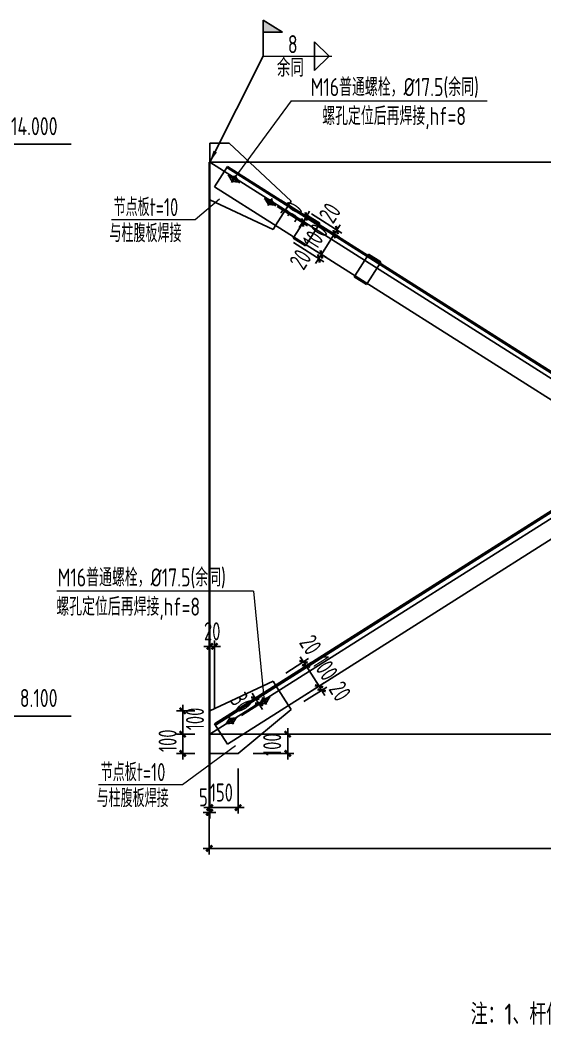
# Model space of a CAD drawing. Extents: x 19118 to 566552, y -1188739 to 92943.
# Drawn here: x 187009 to 200085, y -863772 to -838719 of the extents above; entities that cross this region are included whole.
import ezdxf
from ezdxf.enums import TextEntityAlignment as Align

# ---------------------------------------------------------------- set-up
doc = ezdxf.new("R2010")
doc.units = 0
doc.header["$LTSCALE"] = 1000
doc.header["$MEASUREMENT"] = 0
doc.linetypes.add('DASHED', pattern=[0.75, 0.5, -0.25])
doc.layers.get('0').update_dxf_attribs({"linetype": 'CONTINUOUS'})
doc.layers.get('Defpoints').update_dxf_attribs({"linetype": 'CONTINUOUS'})
for name, color, linetype in [('AXIS', 3, 'CONTINUOUS'), ('BOLT', 2, 'CONTINUOUS'), ('COLU', 7, 'CONTINUOUS'), ('DIM', 3, 'CONTINUOUS'), ('Prof', 2, 'CONTINUOUS'), ('Profx', 9, 'DASHED'), ('TEXT', 7, 'CONTINUOUS'), ('THIN', 7, 'CONTINUOUS'), ('WELD', 7, 'CONTINUOUS')]:
    doc.layers.add(name, color=color, linetype=linetype)
doc.styles.get("Standard").update_dxf_attribs({"font": 'atssdeng.shx', "bigfont": 'atssdchn.shx'})
doc.styles.add('TSSD_Dimension', font='Tssdeng.shx', dxfattribs={"width": 0.7, "bigfont": 'hztxt.shx'})
doc.styles.add('TSSD_Label', font='tssdeng.shx', dxfattribs={"width": 0.6, "bigfont": 'hztxt.shx'})
doc.styles.add('TSSD_Rein', font='atssdeng.shx', dxfattribs={"width": 0.7, "bigfont": 'atssdchn.shx'})
doc.dimstyles.new('TSSD_25_100', dxfattribs={"dimtxt": 300, "dimasz": 100, "dimexe": 100, "dimexo": 250, "dimgap": 100, "dimtad": 1, "dimdec": 0, "dimlfac": 0.25, "dimzin": 0, "dimdsep": 46, "dimtxsty": 'TSSD_Dimension', "dimblk": 'ARCHTICK', "dimcen": 0, "dimdle": 100, "dimclrt": 7, "dimadec": 0, "dimazin": 0, "dimtfac": 1, "dimtdec": 0, "dimtix": 1, "dimtmove": 2, "dimatfit": 3, "dimfxl": 1, "dimtolj": 1, "dimtzin": 0, "dimarcsym": 0})
doc.dimstyles.new('TSSD_50_100', dxfattribs={"dimtxt": 300, "dimasz": 100, "dimexe": 100, "dimexo": 250, "dimgap": 100, "dimtad": 1, "dimdec": 0, "dimlfac": 0.5, "dimzin": 0, "dimdsep": 46, "dimtxsty": 'TSSD_Dimension', "dimblk": 'ARCHTICK', "dimcen": 0, "dimdle": 100, "dimclrt": 7, "dimadec": 0, "dimazin": 0, "dimtfac": 1, "dimtdec": 0, "dimtix": 1, "dimtmove": 2, "dimatfit": 3, "dimfxl": 1, "dimtolj": 1, "dimtzin": 0, "dimarcsym": 0})
doc.dimstyles.new('TSSD_LEADER_STYLE_200.0', dxfattribs={"dimtxt": 0.18, "dimasz": 200, "dimexe": 0.18, "dimexo": 0.0625, "dimgap": 0.09, "dimtad": 0, "dimtih": 1, "dimtoh": 1, "dimdec": 4, "dimzin": 0, "dimdsep": 46, "dimtxsty": 'Standard', "dimcen": 0.09, "dimadec": 0, "dimazin": 0, "dimtfac": 1, "dimtdec": 4, "dimtofl": 0, "dimtmove": 0, "dimatfit": 3, "dimfxl": 1, "dimtolj": 1, "dimtzin": 0, "dimarcsym": 0})

# ---------------------------------------------------------------- blocks, each defined once
blk = doc.blocks.new('_ArchTick')
at = {"color": 0, "linetype": 'ByBlock', "const_width": 0.4}
blk.add_lwpolyline([(-0.5, -0.5), (0.5, 0.5)], dxfattribs=at)
blk = doc.blocks.new('*D595')
at = {"layer": 'Defpoints', "color": 0}
for p in [(173964, -776432), (173974, -776432), (173964, -777733)]:
    blk.add_point(p, dxfattribs=at)
at = {"layer": 'DIM', "color": 0, "lineweight": -2}
for p, q in [((173964, -776682), (173964, -777833)), ((173974, -776682), (173974, -777833)), ((173964, -777733), (173864, -777733)), ((173974, -777733), (173964, -777733)), ((173974, -777733), (174074, -777733))]:
    blk.add_line(p, q, dxfattribs=at)
at = {"layer": 'DIM', "color": 0, "lineweight": -2, "xscale": 100, "yscale": 100, "zscale": 100}
blk.add_blockref('_ArchTick', (173964, -777733), dxfattribs=at)
at = {"layer": 'DIM', "color": 0, "lineweight": -2, "xscale": 100, "yscale": 100, "zscale": 100, "rotation": 180}
blk.add_blockref('_ArchTick', (173974, -777733), dxfattribs=at)
at = {"layer": 'DIM', "color": 7, "insert": (173868, -777482), "char_height": 300, "attachment_point": 5, "style": 'TSSD_Dimension'}
blk.add_mtext('\\A1;5', dxfattribs=at)
blk = doc.blocks.new('*D597')
at = {"layer": 'Defpoints', "color": 0}
for p in [(174730, -775834), (174223, -776155), (174287, -776257)]:
    blk.add_point(p, dxfattribs=at)
at = {"layer": 'DIM', "color": 0, "lineweight": -2}
for p, q in [((174434, -776022), (174815, -775780)), ((174730, -775834), (174677, -775750)), ((174499, -776123), (174879, -775882)), ((174794, -775935), (174730, -775834)), ((174794, -775935), (174848, -776020))]:
    blk.add_line(p, q, dxfattribs=at)
at = {"layer": 'DIM', "color": 0, "lineweight": -2, "xscale": 100, "yscale": 100, "zscale": 100}
for p, rotation in [((174730, -775834), 302.3820083408634), ((174794, -775935), 122.3820083408634)]:
    blk.add_blockref('_ArchTick', p, dxfattribs=dict(at, rotation=rotation))
at = {"layer": 'DIM', "color": 7, "insert": (174500, -775907), "char_height": 300, "attachment_point": 5, "rotation": 302.382, "style": 'TSSD_Dimension'}
blk.add_mtext('\\A1;30', dxfattribs=at)
blk = doc.blocks.new('*D598')
at = {"layer": 'Defpoints', "color": 0}
for p in [(174054, -774973), (173974, -776263), (174054, -776263)]:
    blk.add_point(p, dxfattribs=at)
at = {"layer": 'DIM', "color": 0, "lineweight": -2}
for p, q in [((173974, -776013), (173974, -774873)), ((174054, -776013), (174054, -774873)), ((173974, -774973), (173874, -774973)), ((173974, -774973), (174054, -774973)), ((174054, -774973), (174154, -774973))]:
    blk.add_line(p, q, dxfattribs=at)
at = {"layer": 'DIM', "color": 0, "lineweight": -2, "xscale": 100, "yscale": 100, "zscale": 100}
blk.add_blockref('_ArchTick', (173974, -774973), dxfattribs=at)
at = {"layer": 'DIM', "color": 0, "lineweight": -2, "xscale": 100, "yscale": 100, "zscale": 100, "rotation": 180}
blk.add_blockref('_ArchTick', (174054, -774973), dxfattribs=at)
at = {"layer": 'DIM', "color": 7, "insert": (174014, -774723), "char_height": 300, "attachment_point": 5, "style": 'TSSD_Dimension'}
blk.add_mtext('\\A1;20', dxfattribs=at)
blk = doc.blocks.new('*D599')
at = {"layer": 'Defpoints', "color": 0}
for p in [(175575, -775298), (175025, -775552), (175068, -775619)]:
    blk.add_point(p, dxfattribs=at)
at = {"layer": 'DIM', "color": 0, "lineweight": -2}
for p, q in [((175236, -775418), (175616, -775177)), ((175279, -775485), (175659, -775244)), ((175532, -775230), (175478, -775146)), ((175532, -775230), (175575, -775298)), ((175575, -775298), (175628, -775382))]:
    blk.add_line(p, q, dxfattribs=at)
at = {"layer": 'DIM', "color": 0, "lineweight": -2, "xscale": 100, "yscale": 100, "zscale": 100}
for p, rotation in [((175532, -775230), 302.3820083408336), ((175575, -775298), 122.3820083408336)]:
    blk.add_blockref('_ArchTick', p, dxfattribs=dict(at, rotation=rotation))
at = {"layer": 'DIM', "color": 7, "insert": (175648, -774947), "char_height": 300, "attachment_point": 5, "rotation": 302.382, "style": 'TSSD_Dimension'}
blk.add_mtext('\\A1;20', dxfattribs=at)
blk = doc.blocks.new('*D600')
at = {"layer": 'Defpoints', "color": 0}
for p in [(175068, -775619), (175789, -775636), (175282, -775957)]:
    blk.add_point(p, dxfattribs=at)
at = {"layer": 'DIM', "color": 0, "lineweight": -2}
for p, q in [((175279, -775485), (175659, -775244)), ((175575, -775298), (175521, -775213)), ((175575, -775298), (175789, -775636)), ((175493, -775823), (175874, -775582)), ((175789, -775636), (175843, -775720))]:
    blk.add_line(p, q, dxfattribs=at)
at = {"layer": 'DIM', "color": 0, "lineweight": -2, "xscale": 100, "yscale": 100, "zscale": 100}
for p, rotation in [((175575, -775298), 302.3820083407946), ((175789, -775636), 122.3820083407946)]:
    blk.add_blockref('_ArchTick', p, dxfattribs=dict(at, rotation=rotation))
at = {"layer": 'DIM', "color": 7, "insert": (175893, -775333), "char_height": 300, "attachment_point": 5, "rotation": 302.382, "style": 'TSSD_Dimension'}
blk.add_mtext('\\A1;100', dxfattribs=at)
blk = doc.blocks.new('*D601')
at = {"layer": 'Defpoints', "color": 0}
for p in [(175832, -775703), (175282, -775957), (175325, -776025)]:
    blk.add_point(p, dxfattribs=at)
at = {"layer": 'DIM', "color": 0, "lineweight": -2}
for p, q in [((175493, -775823), (175874, -775582)), ((175789, -775636), (175736, -775551)), ((175789, -775636), (175832, -775703)), ((175536, -775891), (175917, -775650)), ((175832, -775703), (175886, -775788))]:
    blk.add_line(p, q, dxfattribs=at)
at = {"layer": 'DIM', "color": 0, "lineweight": -2, "xscale": 100, "yscale": 100, "zscale": 100}
for p, rotation in [((175789, -775636), 302.3820083408336), ((175832, -775703), 122.3820083408336)]:
    blk.add_blockref('_ArchTick', p, dxfattribs=dict(at, rotation=rotation))
at = {"layer": 'DIM', "color": 7, "insert": (176138, -775719), "char_height": 300, "attachment_point": 5, "rotation": 302.382, "style": 'TSSD_Dimension'}
blk.add_mtext('\\A1;20', dxfattribs=at)
blk = doc.blocks.new('*D602')
at = {"layer": 'Defpoints', "color": 0}
for p in [(174944, -767424), (174880, -767525), (175578, -767826)]:
    blk.add_point(p, dxfattribs=at)
at = {"layer": 'DIM', "color": 0, "lineweight": -2}
for p, q in [((175156, -767558), (175663, -767879)), ((175091, -767659), (175598, -767981)), ((175578, -767826), (175632, -767741)), ((175514, -767927), (175460, -768012)), ((175514, -767927), (175578, -767826))]:
    blk.add_line(p, q, dxfattribs=at)
at = {"layer": 'DIM', "color": 0, "lineweight": -2, "xscale": 100, "yscale": 100, "zscale": 100}
for p, rotation in [((175578, -767826), 237.6179916591898), ((175514, -767927), 57.6179916591899)]:
    blk.add_blockref('_ArchTick', p, dxfattribs=dict(at, rotation=rotation))
at = {"layer": 'DIM', "color": 7, "insert": (175335, -767743), "char_height": 300, "attachment_point": 5, "rotation": 57.618, "style": 'TSSD_Dimension'}
blk.add_mtext('\\A1;30', dxfattribs=at)
blk = doc.blocks.new('*D603')
at = {"layer": 'Defpoints', "color": 0}
for p in [(175195, -768057), (175152, -768124), (175786, -768526)]:
    blk.add_point(p, dxfattribs=at)
at = {"layer": 'DIM', "color": 0, "lineweight": -2}
for p, q in [((175363, -768258), (175870, -768580)), ((175406, -768191), (175913, -768512)), ((175828, -768458), (175882, -768374)), ((175786, -768526), (175732, -768611)), ((175828, -768458), (175786, -768526))]:
    blk.add_line(p, q, dxfattribs=at)
at = {"layer": 'DIM', "color": 0, "lineweight": -2, "xscale": 100, "yscale": 100, "zscale": 100}
for p, rotation in [((175786, -768526), 57.61799165921103), ((175828, -768458), 237.617991659211)]:
    blk.add_blockref('_ArchTick', p, dxfattribs=dict(at, rotation=rotation))
at = {"layer": 'DIM', "color": 7, "insert": (175479, -768542), "char_height": 300, "attachment_point": 5, "rotation": 57.618, "style": 'TSSD_Dimension'}
blk.add_mtext('\\A1;20', dxfattribs=at)
blk = doc.blocks.new('*D604')
at = {"layer": 'Defpoints', "color": 0}
for p in [(175409, -767719), (175452, -767651), (176086, -768053)]:
    blk.add_point(p, dxfattribs=at)
at = {"layer": 'DIM', "color": 0, "lineweight": -2}
for p, q in [((175663, -767785), (176170, -768106)), ((175620, -767853), (176127, -768174)), ((176043, -768121), (175989, -768205)), ((176043, -768121), (176086, -768053)), ((176086, -768053), (176139, -767968))]:
    blk.add_line(p, q, dxfattribs=at)
at = {"layer": 'DIM', "color": 0, "lineweight": -2, "xscale": 100, "yscale": 100, "zscale": 100}
for p, rotation in [((176043, -768121), 57.61799165920164), ((176086, -768053), 237.6179916592016)]:
    blk.add_blockref('_ArchTick', p, dxfattribs=dict(at, rotation=rotation))
at = {"layer": 'DIM', "color": 7, "insert": (175969, -767769), "char_height": 300, "attachment_point": 5, "rotation": 57.618, "style": 'TSSD_Dimension'}
blk.add_mtext('\\A1;20', dxfattribs=at)
blk = doc.blocks.new('*D605')
at = {"layer": 'Defpoints', "color": 0}
for p in [(175409, -767719), (175195, -768057), (176043, -768121)]:
    blk.add_point(p, dxfattribs=at)
at = {"layer": 'DIM', "color": 0, "lineweight": -2}
for p, q in [((175620, -767853), (176127, -768174)), ((175828, -768458), (176043, -768121)), ((176043, -768121), (176096, -768036)), ((175406, -768191), (175913, -768512)), ((175828, -768458), (175775, -768543))]:
    blk.add_line(p, q, dxfattribs=at)
at = {"layer": 'DIM', "color": 0, "lineweight": -2, "xscale": 100, "yscale": 100, "zscale": 100}
for p, rotation in [((176043, -768121), 237.6179916591965), ((175828, -768458), 57.61799165919644)]:
    blk.add_blockref('_ArchTick', p, dxfattribs=dict(at, rotation=rotation))
at = {"layer": 'DIM', "color": 7, "insert": (175725, -768156), "char_height": 300, "attachment_point": 5, "rotation": 57.618, "style": 'TSSD_Dimension'}
blk.add_mtext('\\A1;100', dxfattribs=at)
blk = doc.blocks.new('_WELD001')
at = {"linetype": 'ByBlock'}
h = blk.add_hatch(color=0, dxfattribs=at)
h.paths.add_polyline_path([(0.8, 1), (0, 1.5), (0, 1)])
edge = h.paths.add_edge_path()
edge.add_line((0, 0), (0, 1.5))
at = {"color": 0, "linetype": 'ByBlock'}
for p, q in [((0, 0), (0, 1.5)), ((0.8, 1), (0, 1.5)), ((0, 1), (0.8, 1))]:
    blk.add_line(p, q, dxfattribs=at)
blk = doc.blocks.new('_WELD004')
at = {"color": 0, "linetype": 'ByBlock'}
for p, q in [((0, 1), (1, 0)), ((0, 0), (0, 1))]:
    blk.add_line(p, q, dxfattribs=at)
blk = doc.blocks.new('新块GFHGHH')
at = {"layer": 'AXIS'}
for p, q in [((188971.7, -766927.1), (173964.1, -766927.1)), ((173964.1, -766927.1), (173964.1, -776832.1)), ((173974.1, -766927.1), (173974.1, -776431.9)), ((188961.7, -776431.9), (173974.1, -766927.1)), ((173974.1, -776431.9), (188972.4, -766944)), ((173974.1, -776431.9), (188961.7, -776431.9))]:
    blk.add_line(p, q, dxfattribs=at)
at = {"layer": 'BOLT'}
for p, q in [((174471.2, -767266), (174275.2, -767141.7)), ((174292.1, -767152.4), (174398.9, -767163.3)), ((174292.1, -767152.4), (174347.4, -767244.4)), ((174409.6, -767146.4), (174336.7, -767261.3)), ((174454.3, -767255.3), (174347.4, -767244.4)), ((174454.3, -767255.3), (174398.9, -767163.3)), ((175073.7, -767650.9), (174877.7, -767526.6)), ((174894.6, -767537.3), (175001.4, -767548.2)), ((174894.6, -767537.3), (174950, -767629.3)), ((175012.1, -767531.3), (174939.2, -767646.2)), ((175056.8, -767640.2), (175001.4, -767548.2)), ((175056.8, -767640.2), (174950, -767629.3)), ((174976.9, -775819.6), (174780.9, -775943.9)), ((174797.8, -775933.2), (174853.2, -775841.2)), ((174797.8, -775933.2), (174904.6, -775922.3)), ((174842.4, -775824.3), (174915.3, -775939.2)), ((174960, -775830.3), (174853.2, -775841.2)), ((174960, -775830.3), (174904.6, -775922.3)), ((174427.8, -776148.8), (174231.8, -776273.2)), ((174248.7, -776262.4), (174304.1, -776170.5)), ((174248.7, -776262.4), (174355.6, -776251.6)), ((174293.4, -776153.6), (174366.3, -776268.5)), ((174410.9, -776159.6), (174304.1, -776170.5)), ((174410.9, -776159.6), (174355.6, -776251.6))]:
    blk.add_line(p, q, dxfattribs=at)
at = {"layer": 'BOLT', "const_width": 32}
for points in [[(174386.7, -767212.4, 1), (174359.6, -767195.3, 1), (174386.7, -767212.4)], [(174989.2, -767597.4, 1), (174962.2, -767580.2, 1), (174989.2, -767597.4)], [(174892.4, -775873.2, 1), (174865.4, -775890.3, 1), (174892.4, -775873.2)], [(174343.4, -776202.4, 1), (174316.3, -776219.6, 1), (174343.4, -776202.4)]]:
    blk.add_lwpolyline(points, format="xyb", dxfattribs=at)
at = {"layer": 'COLU', "lineweight": 5}
for p, q in [((172340.5, -767879.9), (173733, -767879.9)), ((172126.9, -777270.9), (173519.4, -777270.9))]:
    blk.add_line(p, q, dxfattribs=at)
at = {"layer": 'DIM'}
for p, q in [((173523.9, -776043.9), (173523.9, -775943.8)), ((173724, -776043.9), (173423.8, -776043.9)), ((173724, -776043.9), (173423.8, -776043.9)), ((173523.9, -776431.9), (173523.9, -776043.9)), ((173523.9, -776043.9), (173523.9, -776143.9)), ((173724, -776431.9), (173423.8, -776431.9)), ((173724, -776431.9), (173423.8, -776431.9)), ((173523.9, -776431.9), (173523.9, -776331.8)), ((173523.9, -776431.9), (173523.9, -776752)), ((173523.9, -776431.9), (173523.9, -776531.9)), ((175083.1, -776431.9), (175368.6, -776431.9)), ((175268.5, -776431.9), (175268.5, -776331.8)), ((175268.5, -776431.9), (175268.5, -776752)), ((173724, -776752), (173423.8, -776752)), ((173523.9, -776752), (173523.9, -776852.1)), ((174695.5, -776752), (175368.6, -776752)), ((175268.5, -776752), (175268.5, -776852.1)), ((173964.1, -777082.1), (173964.1, -778432.8)), ((173974.1, -777002.1), (173974.1, -777752.5)), ((174445.3, -777002.1), (174445.3, -777752.5)), ((173974.1, -777652.5), (173874.1, -777652.5)), ((173974.1, -777652.5), (174445.3, -777652.5)), ((174445.3, -777652.5), (174545.4, -777652.5)), ((173864.1, -778332.8), (189071.7, -778332.8))]:
    blk.add_line(p, q, dxfattribs=at)
at = {"layer": 'Prof', "color": 4}
for p, q in [((173974.1, -766606.9), (173974.1, -767552)), ((174294.3, -766606.9), (173974.1, -766606.9)), ((175325.3, -767570.7), (174294.3, -766606.9)), ((174054.1, -767333.2), (174268.5, -766995.3)), ((174255.6, -767015.6), (188868.8, -776282.9)), ((174268.5, -766995.3), (188881.6, -776262.6)), ((174054.1, -767333.2), (188667.3, -776600.6)), ((173974.1, -767552), (175025.2, -768043.8)), ((175282.4, -767638.3), (175325.3, -767570.7)), ((175586.6, -767831.2), (175599.4, -767810.9)), ((175599.4, -767810.9), (175802.2, -767939.5)), ((175802.2, -767939.5), (175789.3, -767959.8)), ((175025.2, -768043.8), (175068.1, -767976.2)), ((175359.4, -768189.4), (175372.2, -768169.1)), ((175562.2, -768318), (175359.4, -768189.4)), ((175575, -768297.7), (175562.2, -768318)), ((176600.5, -768474.2), (176613.3, -768453.9)), ((176613.3, -768453.9), (176816.1, -768582.5)), ((176816.1, -768582.5), (176803.3, -768602.8)), ((176373.3, -768832.4), (176386.1, -768812.1)), ((176576.1, -768961), (176373.3, -768832.4)), ((176588.9, -768940.7), (176576.1, -768961)), ((181026.7, -771840.8), (174054.1, -776262.6)), ((181039.5, -771861.1), (174067, -776282.9)), ((181241, -772178.8), (174268.5, -776600.6)), ((173974.1, -776043.9), (175025.2, -775552)), ((175025, -775551.8), (175067.9, -775619.4)), ((175282.4, -775957.6), (175325.3, -776025.2)), ((173974.1, -776752), (173974.1, -776043.9)), ((175325.3, -776025.2), (174445.3, -776752)), ((174054.1, -776262.6), (174268.5, -776600.6)), ((174445.3, -776752), (173974.1, -776752))]:
    blk.add_line(p, q, dxfattribs=at)
at = {"layer": 'Profx', "color": 4}
for p, q in [((175068.1, -767976.2), (175282.4, -767638.3)), ((175372.2, -768169.1), (175586.6, -767831.2)), ((175789.3, -767959.8), (175575, -768297.7)), ((176386.1, -768812.1), (176600.5, -768474.2)), ((176803.3, -768602.8), (176588.9, -768940.7)), ((175067.9, -775619.4), (175282.2, -775957.3))]:
    blk.add_line(p, q, dxfattribs=at)
at = {"layer": 'TEXT', "lineweight": 5}
for p, q in [((175328.6, -765906.3, -7880.9), (174373.2, -767203.8)), ((175328.6, -765906.3, -7880.9), (178584.2, -765906.3, -7880.9)), ((173733, -767879.9), (174137.6, -767533.9)), ((174699.9, -774057.6, -7880.9), (171433, -774057.6, -7880.9)), ((174699.9, -774057.6, -7880.9), (174878.9, -775881.8)), ((173519.4, -777270.9), (174399.7, -776621.5))]:
    blk.add_line(p, q, dxfattribs=at)
at = {"layer": 'THIN'}
for p, q in [((170717.9, -766626.9), (171670.3, -766626.9)), ((170717.9, -776131.7), (171670.3, -776131.7))]:
    blk.add_line(p, q, dxfattribs=at)
at = {"layer": 'WELD', "lineweight": 5}
blk.add_line((174861.9, -765163.6), (176002.7, -765163.6), dxfattribs=at)
at = {"layer": 'DIM'}
for p, xscale, yscale, zscale, rotation in [((173523.9, -776043.9), 100.050500250014, 100.050500250014, 100.0505002500004, 270), ((173523.9, -776043.9), 100.050500250014, 100.050500250014, 100.0505002500004, 90), ((173523.9, -776431.9), 100.050500250014, 100.050500250014, 100.0505002500004, 270), ((173523.9, -776431.9), 100.050500250014, 100.050500250014, 100.0505002500004, 90), ((175268.5, -776431.9), 100.050500250014, 100.050500250014, 100.0505002500004, 270), ((173523.9, -776752), 100.050500250014, 100.050500250014, 100.0505002500004, 90), ((175268.5, -776752), 100.050500250014, 100.050500250014, 100.0505002500004, 90), ((174445.3, -777652.5), 100.050500250014, 100.050500250014, 100.0505002500004, 180), ((173964.1, -778332.8), 100, 100, 100, 180)]:
    blk.add_blockref('_ArchTick', p, dxfattribs=dict(at, xscale=xscale, yscale=yscale, zscale=zscale, rotation=rotation))
at = {"layer": 'DIM', "xscale": 100.050500250014, "yscale": 100.050500250014, "zscale": 100.0505002500004}
blk.add_blockref('_ArchTick', (173974.1, -777652.5), dxfattribs=at)
at = {"layer": 'WELD'}
for name, p, xscale, yscale, zscale in [('_WELD001', (174861.9, -765163.6), 400.2020009999978, 400.2020009999978, 400.2020009999997), ('_WELD004', (175715.8, -765163.6), 240.1212005999987, 240.1212005999987, 240.1212006000005)]:
    blk.add_blockref(name, p, dxfattribs=dict(at, xscale=xscale, yscale=yscale, zscale=zscale))
at = {"layer": 'WELD', "xscale": -240.1212005999987, "yscale": 240.1212005999987, "zscale": 240.1212006000005, "rotation": 180}
blk.add_blockref('_WELD004', (175715.8, -765163.6), dxfattribs=at)
at = {"layer": 'DIM', "color": 7, "style": 'TSSD_Dimension', "width": 0.7}
for p in [(173878.3, -776366.8), (173423.8, -776729.3), (175160.7, -776793.9)]:
    blk.add_text('100', height=300.15, rotation=90, dxfattribs=at).set_placement(p)
blk.add_text('150', height=300.15, dxfattribs=at).set_placement((173975.4, -777552.4))
at = {"layer": 'TEXT', "lineweight": 5}
for s, height, style, width, p in [('8', 300.2, 'TSSD_Label', 0.75, (175271.2, -765113.6)), ('余同', 300.15, 'TSSD_Label', 0.75, (175088.3, -765504.2)), ('节点板t=10', 300.15, 'TSSD_Rein', 0.7, (172376, -767822.3)), ('与柱腹板焊接', 300.15, 'TSSD_Rein', 0.7, (172307.3, -768254.9)), ('节点板t=10', 300.15, 'TSSD_Rein', 0.7, (172162.3, -777213.3)), ('与柱腹板焊接', 300.15, 'TSSD_Rein', 0.7, (172093.7, -777645.9)), ('注：1、杆件尺寸应根据现场实际尺寸放样施工。', 350.177, 'TSSD_Label', 0.8, (178308.1, -781262.3))]:
    blk.add_text(s, height=height, dxfattribs=dict(at, style=style, width=width)).set_placement(p)
at = {"layer": 'TEXT', "lineweight": 5, "style": 'TSSD_Rein', "width": 0.75}
for s, p in [('M16普通螺栓，%%C17.5(余同)', (175650.4, -765676.7, -7880.9)), ('螺孔定位后再焊接,hf=8', (175842.4, -766158.1, -7880.9)), ('M16普通螺栓，%%C17.5(余同)', (171448, -773828, -7880.9)), ('螺孔定位后再焊接,hf=8', (171425.3, -774313.4, -7880.9))]:
    blk.add_text(s, height=300.152, dxfattribs=at).set_placement(p, align=Align.MIDDLE_LEFT)
at = {"layer": 'THIN', "style": 'TSSD_Label', "width": 0.75}
for s, p in [('14.000', (171445.2, -766566.9)), ('8.100', (171445.2, -776071.7))]:
    blk.add_text(s, height=300.15, dxfattribs=at).set_placement(p, align=Align.BOTTOM_RIGHT)
at = {"layer": 'DIM'}
for p1, p2, distance, picture, middle in [((174880.1, -767525.3), (174944.4, -767423.9), -750.4, '*D602', (175334.8, -767742.6)), ((175194.8, -768056.6), (175409.1, -767718.6), -750.4, '*D605', (175724.5, -768155.6)), ((175067.9, -775619.4), (175282.2, -775957.3), 600.3, '*D600', (175893.1, -775333))]:
    dim = blk.add_aligned_dim(p1=p1, p2=p2, distance=distance, dimstyle='TSSD_25_100', dxfattribs=at)
    dim.commit()
    dim.dimension.update_dxf_attribs({"geometry": picture, "text_midpoint": middle})
for base, p1, p2, angle, picture, middle in [((176085.7, -768052.9), (175409.1, -767718.6), (175452, -767651.1), 57.61799, '*D604', (175969.5, -767769.2)), ((175785.6, -768526.1), (175194.8, -768056.6), (175151.9, -768124.2), 237.61799, '*D603', (175479.4, -768541.9)), ((175574.9, -775297.9), (175025, -775551.8), (175067.9, -775619.4), 302.38201, '*D599', (175648.2, -774946.5)), ((175832.1, -775703.4), (175282.2, -775957.3), (175325.1, -776024.9), 302.38201, '*D601', (176138.3, -775719.3)), ((174730.1, -775834), (174287.4, -776256.9), (174223.1, -776155.5), 122.38201, '*D597', (174499.5, -775907))]:
    dim = blk.add_linear_dim(base=base, p1=p1, p2=p2, angle=angle, dimstyle='TSSD_25_100', dxfattribs=at)
    dim.commit()
    dim.dimension.update_dxf_attribs({"geometry": picture, "text_midpoint": middle, "dimtype": 129})
dim = blk.add_linear_dim(base=(174054.1, -774973.1), p1=(173974.1, -776262.6), p2=(174054.1, -776262.6), text='20', dimstyle='TSSD_25_100', dxfattribs=at)
dim.commit()
dim.dimension.update_dxf_attribs({"geometry": '*D598', "text_midpoint": (174014.1, -774723.1)})
dim = blk.add_linear_dim(base=(173964.1, -777732.5), p1=(173974.1, -776431.9), p2=(173964.1, -776431.9), dimstyle='TSSD_50_100', dxfattribs=at)
dim.commit()
dim.dimension.update_dxf_attribs({"geometry": '*D595', "text_midpoint": (173867.5, -777482.4), "dimtype": 128})
at = {"layer": 'WELD', "lineweight": 5}
blk.add_leader([(173974.1, -766927.1), (174861.9, -765163.6)], dimstyle='TSSD_LEADER_STYLE_200.0', dxfattribs=at)

msp = doc.modelspace()

# ---------------------------------------------------------------- block references
at = {"xscale": 1.5, "yscale": 1.5, "zscale": 1.5}
msp.add_blockref('新块GFHGHH', (-69225.81, 308125.52), dxfattribs=at)

doc.saveas('drawing.dxf')
